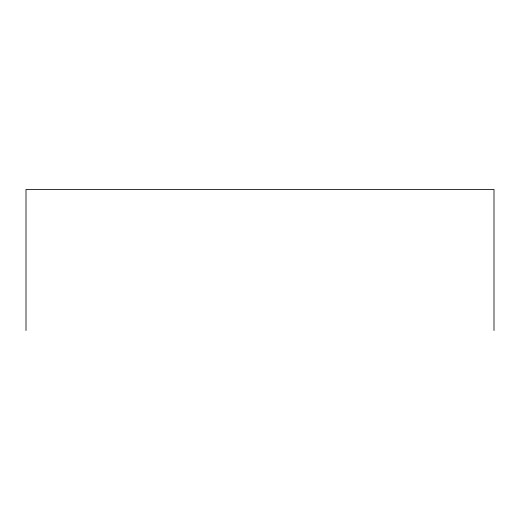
<?xml version="1.0" encoding="UTF-8"?>
<svg xmlns="http://www.w3.org/2000/svg" width="520" height="520" viewBox="0 0 520 520"><rect width="100%" height="100%" fill="white"/><g stroke="black" fill="none" stroke-linecap="round" stroke-linejoin="round"><path stroke-width="0.78" d="M494 330.512L494 189.488L26 189.488L26 330.512"/></g></svg>
